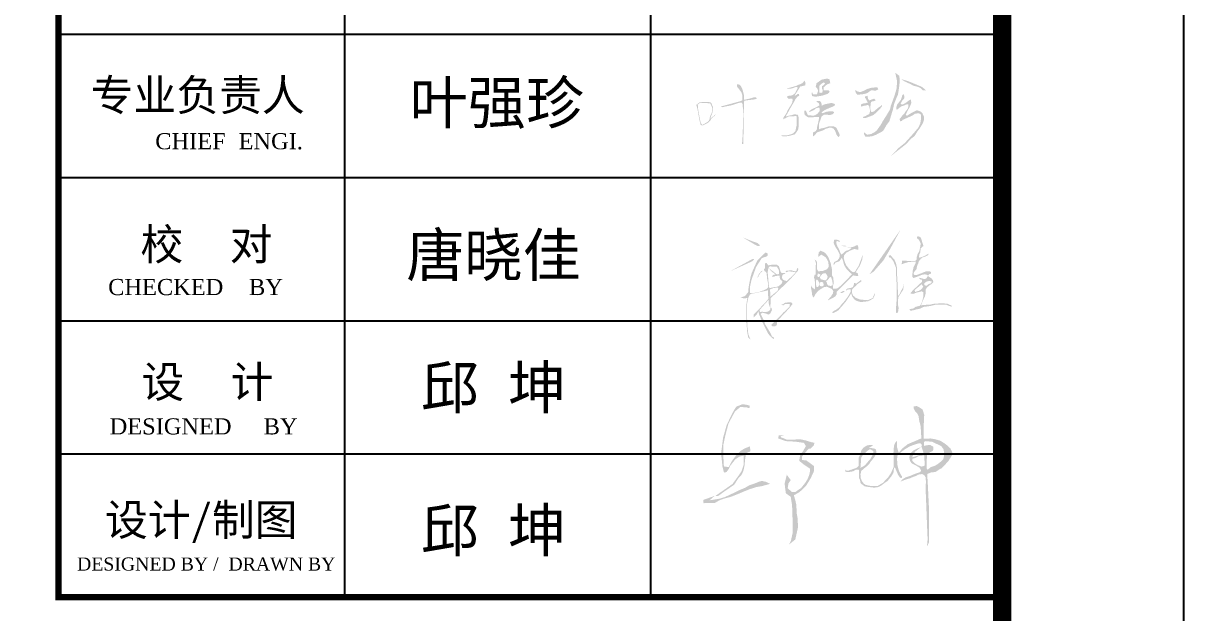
# Model space of a CAD drawing. Extents: x 962303 to 1579583, y -174742 to 224716.
# Drawn here: x 1570000 to 1579583, y 87334 to 92207 of the extents above; entities that cross this region are included whole.
import ezdxf

# ---------------------------------------------------------------- set-up
doc = ezdxf.new("R2010")
doc.units = 0
doc.header["$LTSCALE"] = 1000
doc.header["$MEASUREMENT"] = 0
for name, color, linetype in [('HATCH', 254, 'Continuous'), ('PUB_TEXT', 7, 'Continuous'), ('PUB_TITLE', 4, 'Continuous'), ('外框线', 255, 'Continuous')]:
    doc.layers.add(name, color=color, linetype=linetype)
doc.styles.add('GHF', font='times.ttf')
doc.styles.add('STYLE1', font='simhei.ttf', dxfattribs={"width": 0.8})

# ---------------------------------------------------------------- blocks, each defined once
blk = doc.blocks.new('A$C5F901649')
at = {"layer": 'HATCH'}
h = blk.add_hatch(color=256, dxfattribs=at)
h.paths.add_polyline_path([(421.5, 599.3), (438.2, 603.2), (409.1, 603.3), (407.1, 586.9), (441.2, 574.4), (451.3, 572.1), (501.2, 569.3), (546.7, 562.7), (556.9, 545.1), (541.5, 518), (526.2, 496.8), (520.4, 465.2), (547.4, 443.9), (579.1, 422.8), (579.3, 407.5), (575.3, 389.5), (566.7, 366.8), (553.9, 346.1), (531, 317.2), (508.8, 302.1), (499.5, 295.7), (480.3, 295.5), (458.1, 316.9), (462.4, 341.8), (474.7, 360.2), (453.1, 389.7), (450.3, 377.4), (441.5, 342.9), (444.1, 317.7), (448.2, 288.6), (474.6, 269.8), (482, 223.5), (484.5, 150.1), (485.1, 73.6), (475.4, 30), (466.5, 10.8), (499.5, 37.5), (506.7, 70), (514.4, 104.7), (512, 152.2), (507.4, 179.1), (505, 226.6), (499, 252.6), (491.7, 277.7), (522.7, 295.5), (556.9, 327.9), (582.5, 369.1), (600.7, 408.6), (601, 436.7), (582.9, 450.1), (572.1, 458.1), (558, 468.5), (535.3, 468.9), (535.7, 488.7), (547.5, 502.6), (561.8, 519.4), (571.5, 530.7), (583.5, 532.2), (600, 548.5), (603.2, 563.1), (583.1, 567.5), (561.2, 574.7), (532, 581.2), (495.6, 581.1), (455.2, 579.5), (431.6, 589.4), (422.3, 592.4), (418.9, 596.9)])
h.paths.add_polyline_path([(33.5, 250.4), (61.2, 274.6), (0, 252.7), (0.9, 234.7), (22, 235.8), (62.4, 235.9), (85.2, 249.6), (110, 258.9), (149.9, 269.7), (188.8, 284.8), (224.9, 300.4), (254, 311.7), (289, 322.7), (314.7, 326.9), (352.5, 337.2), (362.9, 340.1), (339.7, 350.9), (318.1, 355.7), (303.5, 352), (281.7, 343.1), (248.6, 331.7), (226.9, 318.7), (189.9, 303.3), (159.9, 288.2), (135.7, 276.8), (117, 268.2), (89.4, 259.5)])
h.paths.add_polyline_path([(245.9, 751.5), (235.5, 756), (200.5, 757.7), (171.9, 733.6), (157.6, 707.4), (136.6, 668.2), (121.6, 611.7), (107.7, 548.9), (108.9, 504.7), (109.9, 443.4), (113.9, 434), (137.7, 431.1), (152.8, 460.7), (180.8, 498.5), (202.5, 519.3), (227.8, 534.4), (253.1, 543.4), (255.8, 517.2), (232.6, 506.5), (227.3, 477.1), (223.2, 436.5), (217.3, 409.8), (208, 389.9), (190.2, 370.6), (167.8, 335.4), (108.7, 294.8), (82.3, 275), (65, 274), (107, 303.4), (158.1, 339.1), (190.5, 383.7), (208.1, 410.1), (219.7, 444.7), (218.8, 493.8), (194.9, 487.4), (173, 472.7), (159.4, 455.2), (146.5, 438.7), (138, 420.8), (125.5, 404), (112.1, 401.1), (103.8, 434.2), (96.3, 506.3), (107.3, 591), (126.3, 659.1), (156.9, 722.9), (172.5, 750.1), (180.3, 760.5), (201.9, 768.8), (213.3, 773.2), (231.4, 770.3), (250.2, 766.1), (253, 756.4)])
h = blk.add_hatch(color=256, dxfattribs=at)
h.paths.add_polyline_path([(1186.4, 493.5), (1199.1, 496), (1200.6, 488.6), (1201.2, 471.4), (1202.4, 439.2), (1194.9, 436.3), (1185.8, 433.9), (1165, 441.4), (1148.2, 451.8), (1136, 464.5), (1136, 476.7), (1152, 480.9), (1161.7, 486.3), (1172.1, 492)], flags=16)
h.paths.add_polyline_path([(1043.9, 566.7), (1051.7, 573.4), (1052.1, 557.1), (1052.1, 539.2), (1058.7, 517.7), (1061.5, 509), (1081.8, 533.3), (1111.5, 556.3), (1157.6, 575.7), (1175.5, 583.8), (1184.4, 586.1), (1180.5, 653.5), (1173.1, 680.9), (1169.1, 707.6), (1161.7, 723), (1151, 733.7), (1143, 749.1), (1141.7, 761.1), (1159.1, 763), (1173.8, 755.7), (1190.5, 744.4), (1194.5, 733.7), (1199.8, 715), (1199.2, 701), (1198.5, 680.3), (1196.5, 653.5), (1196.5, 626.8), (1196.5, 611.5), (1196.5, 592.7), (1196.5, 586.1), (1213.2, 586.1), (1234.6, 586.7), (1258, 582.7), (1286.7, 574.7), (1308.1, 561.4), (1326.2, 548), (1340.9, 534), (1350.3, 516.6), (1354.3, 502.6), (1344.2, 484.5), (1331.5, 464.5), (1311.5, 442.4), (1292.8, 423.7), (1287.4, 421.7), (1262, 405), (1236.6, 401.7), (1215.9, 393.7), (1219.1, 344.3), (1225.7, 206.6), (1226.6, 23.8), (1214.6, 0), (1218.4, 37.3), (1216.1, 89.9), (1213.1, 169.2), (1208.5, 286.5), (1207.7, 320.9), (1209.2, 353.7), (1207, 376.5), (1200.9, 386.4), (1187.9, 393.3), (1173.4, 391), (1165.6, 389.8), (1156.6, 383.4), (1138.3, 377.3), (1126.9, 371.9), (1089.5, 359.8), (1071.9, 352.1), (1080.3, 363.6), (1098.6, 375), (1127.6, 384.9), (1150.5, 394.8), (1178, 404), (1183.3, 412.3), (1174.2, 428.4), (1158.9, 437.5), (1149.4, 443), (1132, 450.9), (1122.9, 464.4), (1118.9, 483.8), (1122.5, 498.8), (1129.2, 509.9), (1139.9, 521), (1151, 526.2), (1162.9, 532.1), (1172.8, 536.1), (1182.7, 540), (1187.1, 546.7), (1185.1, 554.7), (1179.2, 559.8), (1168.9, 559.8), (1150.6, 554.3), (1136.8, 549.5), (1118.9, 542.4), (1098.3, 530.1), (1084.5, 520.6), (1075, 513.1), (1067.8, 507.2), (1062.4, 502.6), (1058.9, 499.7), (1054.8, 494.5), (1052.8, 480.2), (1052.8, 468.4), (1053.2, 448.2), (1055.2, 438.3), (1059.9, 419.3), (1065.1, 405), (1071.8, 392), (1075.4, 385.6), (1078.5, 382.9), (1080.1, 375.3), (1077.7, 372.6), (1073.8, 372.6), (1068.6, 373), (1064.3, 379.3), (1056.8, 390.8), (1052.4, 402.3), (1045.3, 417.7), (1043.3, 425.2), (1039.3, 427.6), (1035.9, 429.6), (1033.4, 406.2), (1032.8, 400.6), (1026.7, 390.4), (1024.3, 386.4), (1020.4, 380), (1009.2, 366.6), (1000.9, 355.5), (985.9, 345.7), (964.1, 329.4), (953.8, 324.3), (943.1, 320.3), (922.9, 319.9), (908.2, 321.9), (891.6, 323.9), (875.7, 326.7), (866.6, 333.8), (854.5, 343.3), (850.8, 360.7), (844.8, 373.8), (845.6, 389.2), (845.6, 400.3), (845.6, 408.2), (844.4, 416.5), (830.6, 418.1), (820.7, 412.5), (813.1, 408.2), (801.9, 405.8), (796.7, 405.3), (781.1, 405), (776.8, 405), (772.2, 407), (771.6, 414.8), (773.4, 418.5), (774.8, 413.9), (777.7, 412.2), (782.9, 411.9), (790.6, 412.5), (799, 415.9), (805.9, 417.6), (816.3, 421.7), (826.3, 425.1), (833.8, 428), (843.9, 438.1), (843.9, 460.5), (843.9, 483.5), (853.5, 500.6), (857.3, 520.7), (869.9, 537), (889.2, 548.9), (902.6, 551.1), (921.2, 550.4), (912.3, 543), (897.4, 534), (916, 534), (936.1, 529.6), (940.5, 514), (940.5, 508.8), (932.3, 491.7), (929.4, 486.5), (920.5, 474.6), (909.3, 461.2), (901.9, 449.3), (888.5, 436), (869.9, 421.1), (858, 410), (853.5, 391.4), (854.3, 374.3), (861, 355), (872.1, 340.9), (881.8, 334.2), (910, 328.2), (948, 329), (976.2, 346.1), (1003.7, 375.8), (1018.6, 397.3), (1034.2, 432.3), (1034.2, 459), (1034.2, 477.6), (1032.7, 504.3), (1033.5, 526.6), (1036.4, 549.6)])
h.paths.add_polyline_path([(1215.3, 498.9), (1222.9, 504.7), (1230, 511.4), (1245.6, 518.1), (1248.5, 524.9), (1249.8, 532), (1249.8, 542.1), (1232.9, 550.9), (1223.7, 551.3), (1209.4, 548.8), (1199, 546.3), (1198.5, 568), (1208.3, 572.1), (1242.5, 568.8), (1272.5, 554.7), (1292.2, 545.5), (1304.9, 527.5), (1309, 501), (1303.8, 474.9), (1288.7, 459.9), (1274.9, 448.9), (1259.2, 438.5), (1234.4, 430.4), (1218.6, 416.2), (1212.7, 424.7), (1212.9, 456.9)], flags=16)
h.paths.add_polyline_path([(853.3, 427), (854.6, 441.7), (857.6, 483.1), (868.4, 499.2), (882.5, 511), (890.7, 519.2), (902.9, 527.1), (906.2, 528.4), (922.9, 518.6), (922.9, 508.4), (917, 492), (909.5, 477.9), (898.6, 465.4), (879.2, 442.4), (868.1, 434.5)], flags=16)
edge = h.paths.add_edge_path(flags=16)
edge.add_line((1136, 484.8), (1197.7, 503))
edge.add_line((1197.7, 503), (1184.9, 543.4))
edge.add_line((1136, 488.8), (1136, 484.8))
edge.add_line((1145.3, 507.3), (1136, 488.8))
edge.add_line((1152.8, 517.1), (1145.3, 507.3))
edge.add_line((1166.1, 526.4), (1152.8, 517.1))
edge.add_line((1182, 539.7), (1166.1, 526.4))

msp = doc.modelspace()

# ---------------------------------------------------------------- hatches: boundary and pattern name
at = {"layer": 'HATCH'}
h = msp.add_hatch(color=256, dxfattribs=at)
h.paths.add_polyline_path([(1576315.2, 91665.6), (1576319, 91664.8), (1576336.4, 91665.4), (1576352.8, 91669.6), (1576374.1, 91677.9), (1576383.2, 91680.6), (1576390.7, 91680.5), (1576394.5, 91671.2), (1576387.7, 91657.4), (1576382.4, 91647.4), (1576373.9, 91630), (1576366, 91622.1), (1576356.5, 91614.7), (1576343.8, 91609.4), (1576331.6, 91607.8), (1576311, 91605.7), (1576307.3, 91594.6), (1576320.5, 91581.4), (1576351.7, 91583.5), (1576352.6, 91570.2), (1576351.2, 91553.4), (1576341.1, 91532.8), (1576328.5, 91513.8), (1576314.2, 91491.1), (1576304.2, 91468.4), (1576291.5, 91447.3), (1576278.3, 91429.3), (1576274.6, 91413.5), (1576294.6, 91421.9), (1576314.7, 91434.1), (1576329.5, 91438.3), (1576362.3, 91438.3), (1576369.2, 91438.8), (1576383.4, 91438.8), (1576388, 91431.9), (1576386, 91414), (1576386, 91378.8), (1576386, 91361.5), (1576381.3, 91342.2), (1576376.7, 91316.3), (1576356.7, 91295.7), (1576336.8, 91287.7), (1576306.2, 91280.4), (1576284.9, 91280.4), (1576256.3, 91280.4), (1576268.3, 91272.4), (1576293.5, 91272.4), (1576320.1, 91274.4), (1576371.3, 91288.4), (1576382.6, 91303), (1576390.6, 91315.6), (1576399.9, 91330.3), (1576403.9, 91364.1), (1576403.9, 91414), (1576402.6, 91427.3), (1576399.9, 91441.2), (1576395.3, 91450.5), (1576373.3, 91453.2), (1576363.4, 91452.5), (1576340.8, 91445.9), (1576322.8, 91443.2), (1576310.8, 91439.2), (1576296.2, 91436.6), (1576302.9, 91449.2), (1576313.5, 91466.5), (1576330.1, 91497.7), (1576358.7, 91546.2), (1576368, 91562.8), (1576376, 91580.1), (1576382, 91586.7), (1576395.9, 91601.3), (1576404.6, 91606), (1576407.9, 91612), (1576404.6, 91621.3), (1576392.6, 91621.3), (1576386, 91614.6), (1576373.3, 91607.3), (1576370.6, 91612), (1576388.1, 91638.3), (1576409.2, 91671.4), (1576416.2, 91683.8), (1576437.7, 91688.1), (1576453.3, 91691.8), (1576457.6, 91695), (1576459.8, 91710.6), (1576456.5, 91722.4), (1576449, 91731.6), (1576443.6, 91720.8), (1576430.2, 91709), (1576420.5, 91704.7), (1576402.8, 91698.3), (1576384, 91689.1), (1576359.8, 91682.2), (1576336.9, 91675.5), (1576304.1, 91667.8), (1576305.2, 91667.3), (1576306.6, 91667), (1576307.9, 91666.6), (1576311, 91666), (1576312, 91666)])
h.paths.add_polyline_path([(1575761.5, 91518.1), (1575765.5, 91519.7), (1575856.9, 91544.8), (1575915.8, 91560.9), (1575937.5, 91568.9), (1575937.5, 91586.8), (1575938.4, 91611.9), (1575931.3, 91631.6), (1575925, 91643.2), (1575913.3, 91658.4), (1575904.2, 91670.4), (1575895.4, 91680.8), (1575892.7, 91695.1), (1575899, 91704.1), (1575917.8, 91696.9), (1575929.5, 91681.7), (1575941.1, 91654), (1575945.6, 91636.1), (1575951.7, 91611.6), (1575951.7, 91581.5), (1575951.9, 91573.4), (1575987.7, 91581.5), (1576008.6, 91586.2), (1576028.9, 91593.1), (1576050.4, 91593.1), (1576057.6, 91581.5), (1576031.6, 91576.1), (1575982.3, 91570.7), (1575953.7, 91566.2), (1575951, 91548.3), (1575946.5, 91208.2), (1575933.9, 91208.2), (1575937.5, 91229.7), (1575941.5, 91306.6), (1575943.3, 91383.1), (1575945.6, 91451), (1575942.7, 91498.1), (1575941.8, 91517.1), (1575939.7, 91539.7), (1575933.9, 91548.9), (1575921.6, 91550.4), (1575905.3, 91547.5), (1575890.5, 91542.4), (1575865.6, 91533.8), (1575836.2, 91525.2), (1575803.4, 91520), (1575774.2, 91512.5), (1575765.3, 91514.3), (1575762, 91516.9)])
h.paths.add_polyline_path([(1577253.3, 91592.2), (1577258.9, 91611.1), (1577268.4, 91621.4), (1577275.9, 91605.4), (1577275, 91585.7), (1577257.1, 91564.9), (1577243.9, 91539.5), (1577258, 91533.9), (1577282.5, 91545.2), (1577318.3, 91571.5), (1577329.6, 91576.2), (1577333.4, 91548.9), (1577326.8, 91530.1), (1577319.3, 91512.2), (1577304.2, 91486.8), (1577287.2, 91450), (1577296.6, 91441.6), (1577334.3, 91465.1), (1577378.6, 91487.7), (1577408.8, 91477.4), (1577424.8, 91463.2), (1577438, 91433.1), (1577438, 91407.7), (1577428.6, 91380.4), (1577404.1, 91339.9), (1577381.5, 91309.7), (1577361.7, 91275.8), (1577326.8, 91248.5), (1577292.9, 91209.9), (1577253.3, 91178.8), (1577222, 91154.3), (1577164.7, 91109.1), (1577228.8, 91176), (1577279.7, 91216.5), (1577326.8, 91269.2), (1577355.1, 91300.3), (1577393.7, 91347.4), (1577407.8, 91381.3), (1577413.5, 91416.1), (1577412.6, 91451), (1577397.5, 91462.3), (1577364.5, 91459.5), (1577340, 91442.5), (1577323, 91435), (1577280.6, 91416.1), (1577262.5, 91408.1), (1577256.1, 91400.1), (1577241, 91396.4), (1577237.8, 91409.4), (1577237.8, 91416.1), (1577250.5, 91432.1), (1577264.6, 91451), (1577276.8, 91462.3), (1577286.3, 91478.3), (1577302.3, 91498.1), (1577309.8, 91517.8), (1577309.8, 91537.6), (1577299.5, 91537.6), (1577287.2, 91533.9), (1577281.6, 91529.1), (1577248.6, 91518.8), (1577227.8, 91501.8), (1577217.3, 91493.2), (1577208, 91496.2), (1577210.9, 91516.9), (1577217.5, 91535.7), (1577234.4, 91557.4), (1577247.8, 91574.4)])
h.paths.add_polyline_path([(1577278.9, 91725.5), (1577250, 91745.1), (1577276.6, 91737), (1577309.4, 91727.1), (1577357.5, 91707), (1577420.5, 91680.7), (1577454.6, 91652.7), (1577428, 91652.7), (1577409.5, 91671.2), (1577388.7, 91680.4), (1577350.5, 91690.8), (1577321.6, 91705.9)])
h.paths.add_polyline_path([(1577234.9, 91771.7), (1577201.4, 91797.1), (1577214.1, 91734.7), (1577214.1, 91698.9), (1577210.7, 91662), (1577194.5, 91607.7), (1577180.6, 91569.5), (1577163.8, 91523.3), (1577157.5, 91494.5), (1577133.2, 91452.9), (1577100.8, 91402.1), (1577081.2, 91367.4), (1577047.7, 91320), (1577031.5, 91307.3), (1577002.6, 91291.2), (1576969.1, 91285.4), (1576943.6, 91303.9), (1576943.6, 91290), (1576952.9, 91269.2), (1576974.8, 91269.2), (1577006.1, 91271.5), (1577040.7, 91284.2), (1577092.8, 91312), (1577104.3, 91322.3), (1577128.6, 91365.1), (1577151.7, 91395.1), (1577181.8, 91494.5), (1577191, 91538.4), (1577208.3, 91583.4), (1577223.4, 91618.1), (1577230.3, 91663.1), (1577234.9, 91694.3), (1577237.2, 91731.3)])
h.paths.add_polyline_path([(1576978, 91548.8), (1576964.7, 91565.2), (1576961.6, 91577.4), (1576951.4, 91589.7), (1576951.4, 91600.9), (1576971.9, 91607), (1576975.9, 91581.5), (1576986.2, 91568.2), (1577006.6, 91576.4), (1577027, 91583.6), (1577039.3, 91569.3), (1577025, 91563.1), (1577009.7, 91560.1), (1577000.5, 91556), (1576996.4, 91530.5), (1576995.4, 91495.7), (1576999.4, 91479.4), (1577005.6, 91472.3), (1577009.7, 91472.3), (1577028.1, 91479.4), (1577051.6, 91501.9), (1577082.2, 91523.3), (1577090.4, 91530.5), (1577090.4, 91519.2), (1577079.1, 91504.9), (1577060.8, 91484.5), (1577034.2, 91460), (1577021.9, 91448.7), (1576999.4, 91439.6), (1576958.6, 91424.3), (1576949.4, 91424.3), (1576934.1, 91424.3), (1576937.1, 91433.5), (1576952.4, 91437.5), (1576966.7, 91446.7), (1576985.1, 91454.9), (1576990.3, 91468.2), (1576992.3, 91488.6), (1576986.2, 91518.2), (1576977, 91531.5), (1576963.7, 91528.4), (1576955.7, 91526.6), (1576937.1, 91523.3), (1576921.8, 91517.2), (1576917.3, 91528.5), (1576921.8, 91538.6), (1576937.1, 91543.7), (1576950.4, 91543.7), (1576963.7, 91548.8)])
h.paths.add_polyline_path([(1576981.1, 91637.7), (1576966.7, 91627.5), (1576935.1, 91620.3), (1576897.3, 91616.2), (1576887, 91616.2), (1576872.7, 91635.6), (1576871.7, 91654), (1576891.1, 91641.8), (1576913.6, 91637.7), (1576943.2, 91649.9), (1576968.8, 91663.2), (1577004.6, 91673.4), (1577051.6, 91677.5), (1577060.8, 91660.1), (1577042.6, 91650.5), (1577025, 91650.5), (1577002.5, 91653)])
h.paths.add_polyline_path([(1576489.4, 91478.9), (1576493.2, 91472.9), (1576527.5, 91488.7), (1576549.3, 91505.5), (1576571, 91509.6), (1576577.5, 91500.7), (1576577.5, 91482.2), (1576558.1, 91458.9), (1576539.6, 91446), (1576521.9, 91442.8), (1576479.2, 91446.8), (1576470.4, 91466.1), (1576463.1, 91483), (1576449.4, 91483), (1576449.4, 91467.7), (1576454.3, 91448.4), (1576469.6, 91436.4), (1576483.3, 91429.1), (1576519.5, 91429.1), (1576540.4, 91433.1), (1576570.2, 91430.7), (1576570.2, 91414.6), (1576568.6, 91405), (1576564.6, 91388.1), (1576554.9, 91347), (1576554.9, 91331), (1576542.8, 91314.1), (1576522.7, 91304.4), (1576522.7, 91286.7), (1576522.7, 91270.6), (1576538.8, 91285.9), (1576556.5, 91305.2), (1576584.7, 91314.1), (1576608.9, 91323.7), (1576629.8, 91335.8), (1576658, 91343), (1576674.1, 91343), (1576690.2, 91335.8), (1576704.7, 91316.5), (1576713.5, 91290.7), (1576720, 91278.7), (1576730.5, 91265.8), (1576741.5, 91274.7), (1576740.9, 91287.5), (1576733.7, 91305.2), (1576724, 91323.7), (1576716, 91339), (1576709.5, 91346.2), (1576691.8, 91355.1), (1576672.5, 91355.1), (1576652.3, 91355.1), (1576618.5, 91343), (1576587.1, 91336.6), (1576571, 91330.1), (1576571, 91354.3), (1576571, 91376), (1576585.5, 91415.4), (1576591.2, 91433.1), (1576608.9, 91450), (1576622.6, 91450.8), (1576654, 91449.2), (1576666.8, 91449.2), (1576682.1, 91454.1), (1576695, 91466.1), (1576695, 91473.4), (1576684.6, 91478.2), (1576671.7, 91478.2), (1576654, 91478.2), (1576633, 91475), (1576614.5, 91467.7), (1576595.2, 91462.9), (1576591.2, 91466.9), (1576606.5, 91481.4), (1576632.2, 91495.9), (1576677.3, 91514.4), (1576698.2, 91524.1), (1576703.1, 91534.5), (1576696.6, 91541), (1576675.7, 91547.4), (1576672.5, 91547.4), (1576626.6, 91538.5), (1576605.6, 91532.1), (1576593.6, 91524.1), (1576593.6, 91537.7), (1576587.9, 91553.8), (1576578.3, 91562.7), (1576563.8, 91563.5), (1576547.7, 91563.5), (1576562.2, 91550.6), (1576571.5, 91542.3), (1576573.4, 91527.3), (1576562.2, 91520), (1576538, 91508), (1576511.4, 91495.9), (1576493.7, 91482.2)])
h.paths.add_polyline_path([(1576621.8, 91712.2), (1576607.7, 91717.1), (1576584.4, 91700.9), (1576573.1, 91688.9), (1576573.1, 91674.8), (1576573.1, 91653.6), (1576573.1, 91634.6), (1576585.8, 91631.1), (1576597.8, 91631.8), (1576602.1, 91652.9), (1576595.7, 91667), (1576595.7, 91686.1), (1576611.9, 91696.7)], flags=16)
h.paths.add_polyline_path([(1576544.2, 91617.7), (1576554.2, 91618.9), (1576563, 91645.3), (1576559.7, 91662.8), (1576544.3, 91681.5), (1576550.9, 91711.1), (1576593.8, 91740.8), (1576639.9, 91749.5), (1576657.5, 91742.9), (1576664.1, 91711.1), (1576637.7, 91701.2), (1576609.1, 91677.1), (1576609.1, 91651.8), (1576650.9, 91651.8), (1576658.6, 91643.1), (1576653.1, 91632.1), (1576642.1, 91623.3), (1576599.3, 91609), (1576564.1, 91602.5), (1576542.1, 91599.2), (1576514.7, 91604.6), (1576509.2, 91624.4), (1576509.2, 91633.2), (1576517.4, 91632.5), (1576517.4, 91624), (1576525.1, 91617.7)])
h.paths.add_polyline_path([(1575555.5, 91537.4), (1575559.2, 91527.6), (1575567.2, 91496.4), (1575571.8, 91473.7), (1575576.3, 91447), (1575582.9, 91410.2), (1575593.5, 91367.8), (1575600, 91364.3), (1575611.1, 91361.3), (1575653.5, 91383.5), (1575676.2, 91406.1), (1575685.3, 91422.3), (1575710, 91441.9), (1575718, 91454.5), (1575707.7, 91447.2), (1575703.1, 91440.1), (1575687.6, 91430.7), (1575682.4, 91423.9), (1575674, 91417.7), (1575679.2, 91437.2), (1575688.2, 91460.1), (1575694.1, 91477.6), (1575695.7, 91494.1), (1575694.4, 91516.5), (1575686, 91535.9), (1575683, 91545.9), (1575673, 91553.4), (1575656.5, 91555.7), (1575631.5, 91555.7), (1575612.4, 91556), (1575583.2, 91551.5), (1575568.3, 91541.1), (1575566.3, 91534.1), (1575564.6, 91532.4), (1575559.6, 91534.1)])
h.paths.add_polyline_path([(1575581.9, 91545.7), (1575570.1, 91532), (1575574.1, 91484.1), (1575580.9, 91450.8), (1575586.8, 91417.5), (1575594.6, 91383.3), (1575607.4, 91365.6), (1575654.4, 91393), (1575666.1, 91408.7), (1575670.1, 91433.2), (1575689.6, 91477.2), (1575690.6, 91505.6), (1575673, 91544.8), (1575609.3, 91548.7)], flags=16)
h = msp.add_hatch(color=256, dxfattribs=at)
h.paths.add_polyline_path([(1577502.4, 90072.5), (1577481.3, 90077.2), (1577455.4, 90070.1), (1577442.1, 90058.4), (1577442.1, 90042.7), (1577457.7, 90035.6), (1577477.3, 90051.3), (1577496.9, 90057.6)], flags=16)
h.paths.add_polyline_path([(1577431.9, 90028.6), (1577419.3, 90049.7), (1577373.1, 90012.2), (1577360.6, 89998.8), (1577364.5, 89985.5), (1577395.8, 89994.9), (1577415.4, 90006.7)], flags=16)
h.paths.add_polyline_path([(1577365.3, 90241.9), (1577316.3, 90242.7), (1577257.5, 90243.5), (1577253.3, 90214.5), (1577281.5, 90224.5), (1577305.5, 90231.9), (1577341.1, 90236.1), (1577369.3, 90237.7), (1577370, 90226.1), (1577351.9, 90190.5), (1577345.3, 90160.7), (1577340.3, 90111.9), (1577351.1, 90101.1), (1577385, 90112.7), (1577421.5, 90127.6), (1577446.3, 90131.8), (1577470.4, 90125.1), (1577467.2, 90113.7), (1577455.4, 90095.3), (1577438.9, 90092), (1577419, 90098.6), (1577396.6, 90102.8), (1577405.7, 90089.5), (1577422.3, 90086.2), (1577422.3, 90068.8), (1577398.3, 90049.8), (1577372.6, 90024.2), (1577345.3, 89999.3), (1577325.4, 89973.7), (1577347.8, 89969.5), (1577380.1, 89981.9), (1577398.3, 89985.2), (1577417.3, 89991), (1577431.4, 89984.4), (1577432.9, 89950.1), (1577426.2, 89920), (1577418.7, 89895.8), (1577410.3, 89879.1), (1577401.9, 89870.8), (1577366.9, 89862.4), (1577350.2, 89849), (1577316.7, 89843.2), (1577325.1, 89831.5), (1577347.6, 89833.2), (1577368.5, 89839.9), (1577403.6, 89847.4), (1577436.2, 89862.4), (1577492.2, 89869.9), (1577533.1, 89880.8), (1577564, 89881.6), (1577620.8, 89881.6), (1577630, 89876.6), (1577666.8, 89863.2), (1577666.8, 89871.8), (1577647.1, 89881.4), (1577629.4, 89889.5), (1577582.7, 89891.6), (1577549.9, 89890), (1577512.3, 89887.3), (1577487.1, 89880.3), (1577452.8, 89879.3), (1577435, 89878.7), (1577412.5, 89873.9), (1577420, 89892.1), (1577435.5, 89929.6), (1577445.3, 89948.5), (1577450.1, 89964.5), (1577452.2, 89988.7), (1577452.8, 90005.8), (1577460.8, 90020.9), (1577483.4, 90040.7), (1577502.2, 90052.5), (1577515.6, 90066.4), (1577510.7, 90085.2), (1577501.6, 90095.9), (1577488.7, 90105.1), (1577475.3, 90113.6), (1577472.1, 90119.5), (1577476.2, 90127.6), (1577482, 90133.4), (1577494.5, 90136.7), (1577497, 90140.1), (1577495.6, 90150.3), (1577485.6, 90155.2), (1577454.1, 90155.5), (1577432, 90147), (1577415.2, 90140.1), (1577402.2, 90135.4), (1577384.5, 90128.5), (1577371.5, 90125.1), (1577361.8, 90124.6), (1577353.2, 90133.4), (1577353.2, 90143.4), (1577360.2, 90155), (1577375.5, 90173.6), (1577383.1, 90208), (1577389.7, 90219.5), (1577395.3, 90239), (1577410.9, 90258.7), (1577425.1, 90270.7), (1577448.5, 90278.3), (1577464.9, 90287.1), (1577473.3, 90291.6), (1577473.3, 90301.3), (1577461.1, 90294.7), (1577449.1, 90286.5), (1577431.6, 90279.4), (1577419.6, 90274.5), (1577399.4, 90267.4), (1577396.7, 90280), (1577401.1, 90299.6), (1577407.1, 90311.1), (1577411.3, 90347.6), (1577427.8, 90361.3), (1577433.8, 90366.3), (1577429.2, 90380.6), (1577422.3, 90401.1), (1577416.2, 90423.1), (1577408.6, 90438.2), (1577393.5, 90444.4), (1577383.9, 90444.4), (1577378.4, 90430.7), (1577396.2, 90416.9), (1577403.8, 90401.8), (1577410.7, 90386), (1577409.3, 90373.7), (1577405.2, 90351.7), (1577400.4, 90327), (1577394.2, 90313.3), (1577385.9, 90300.2), (1577378.4, 90276.9), (1577378.4, 90259.1), (1577376.3, 90252.9)])
h.paths.add_polyline_path([(1577145.5, 90284.2), (1577159.2, 90290.9), (1577179.7, 90268.5), (1577194.2, 90252.3), (1577206.2, 90224.2), (1577215.6, 90184.1), (1577215.6, 90128.6), (1577219, 90075.8), (1577220.7, 90022), (1577223.2, 89989.6), (1577225, 89953), (1577236.1, 89965.8), (1577247.1, 89992.2), (1577264.2, 90022), (1577273.6, 90060.4), (1577265.9, 90003.7), (1577247.1, 89975), (1577240.2, 89964.4), (1577233.2, 89953.9), (1577225.2, 89938.8), (1577223.6, 89901.3), (1577223.6, 89877.1), (1577228.3, 89856), (1577226.7, 89832.6), (1577220.5, 89813.9), (1577209.5, 89811.6), (1577206.4, 89820.1), (1577208, 89845.9), (1577208, 89865.4), (1577213.4, 89937.9), (1577211.9, 90051), (1577206.4, 90146.9), (1577206.4, 90186.7), (1577195.5, 90214), (1577183.8, 90241.3), (1577172.9, 90256.1), (1577164.3, 90267.8), (1577151, 90271.7)])
h.paths.add_polyline_path([(1577155.3, 90334.8), (1577244.3, 90500.7), (1576987.9, 90131.6), (1577022.4, 90154.2), (1577103.5, 90247.1)])
h.paths.add_polyline_path([(1576803, 90003.1), (1576796.8, 89997.7), (1576792.7, 89993.4), (1576793.7, 90001.8), (1576801.1, 90011.7), (1576809.6, 90015.6), (1576829.9, 90018.1), (1576847.7, 90023.5), (1576856.6, 90037.9), (1576859.1, 90047.3), (1576861.1, 90060.6), (1576879.4, 90054.7), (1576918.5, 90085.9), (1576920.5, 90073), (1576898.7, 90058.2), (1576883.3, 90045.8), (1576877.9, 90037.9), (1576854.1, 90018.1), (1576844.2, 90004.2), (1576844.2, 89977.5), (1576852.1, 89956.7), (1576874.4, 89937.4), (1576905.6, 89924.6), (1576923.9, 89921.6), (1576975.4, 89917.7), (1576999.2, 89929), (1577013.6, 89935.5), (1577026.9, 89964.2), (1577033.4, 89977.5), (1577034.3, 89984.4), (1577034.3, 89971.6), (1577030.4, 89958.7), (1577020.8, 89938.1), (1577018.2, 89931.1), (1577006.5, 89925.4), (1576995, 89917.2), (1576982.9, 89912.7), (1576974.3, 89907.9), (1576951.7, 89906.4), (1576932.7, 89903.8), (1576917.7, 89903.8), (1576905.3, 89904.4), (1576889.4, 89909.8), (1576884.8, 89911.4), (1576872.2, 89917.5), (1576864.3, 89922.9), (1576857.9, 89930.5), (1576850.3, 89941.3), (1576844.2, 89950.5), (1576836.6, 89974.7), (1576820.7, 89947.7), (1576794.3, 89908.6), (1576777, 89887.9), (1576762, 89870), (1576747.3, 89853.7), (1576733.3, 89835.3), (1576692.4, 89812.3), (1576677.8, 89816.2), (1576690.7, 89826.9), (1576717, 89842), (1576737.8, 89857.7), (1576753.4, 89878.4), (1576780.3, 89908.6), (1576810.6, 89948.9), (1576825.7, 89975.2), (1576833, 89989.2), (1576833, 90001), (1576829.1, 90009.4), (1576805.9, 90004.8)])
h.paths.add_polyline_path([(1576783.6, 89994.5), (1576762.4, 89991.1), (1576747.1, 89978.4), (1576762.4, 89978.4), (1576774.3, 89982.6)], flags=17)
h.paths.add_polyline_path([(1576772, 90368.7), (1576758.4, 90370.3), (1576769.6, 90364.5), (1576785.5, 90361.4), (1576796.3, 90364.1), (1576783.9, 90369.9)], flags=17)
h.paths.add_polyline_path([(1576643.2, 90084), (1576627.2, 90076), (1576633.6, 90068), (1576639.5, 90048.9), (1576649, 90039.3), (1576656, 90036.6), (1576670.3, 90036.1), (1576682.6, 90040.9), (1576682.6, 90063.2), (1576681.5, 90077), (1576677.3, 90090.3), (1576672.5, 90103.6), (1576668.7, 90110.6), (1576657.8, 90104.7)], flags=16)
h.paths.add_polyline_path([(1576610.4, 90040.3), (1576605.6, 90062.3), (1576595.9, 90068.4), (1576584.1, 90068.4), (1576577.8, 90056), (1576577.2, 90045.7), (1576577.2, 90038.1), (1576579.9, 90034.5), (1576596.2, 90030.9)], flags=16)
h.paths.add_polyline_path([(1576574.3, 90060.9), (1576560.2, 90085), (1576550.8, 90089.7), (1576546.7, 90077.9), (1576546.7, 90060.9), (1576546.7, 90043.3), (1576551.4, 90026.9), (1576561.4, 90026.9), (1576571.9, 90039.2)], flags=16)
h.paths.add_polyline_path([(1576579.5, 90102.9), (1576579.8, 90109.8), (1576584.3, 90115.2), (1576586.9, 90119.7), (1576590.8, 90124.8), (1576596.5, 90132.5), (1576606.7, 90138.2), (1576615.4, 90140), (1576626.8, 90140), (1576634, 90128.9), (1576642.4, 90112.8), (1576640, 90100.2), (1576633.7, 90088.5), (1576623.2, 90081), (1576586.9, 90090)], flags=16)
h.paths.add_polyline_path([(1576580.4, 90116.7), (1576581.6, 90129.8), (1576569, 90137.3), (1576560.9, 90136.7), (1576558.5, 90126.3), (1576557.6, 90118.2), (1576560.3, 90111.9), (1576567.8, 90109.5)], flags=16)
h.paths.add_polyline_path([(1576550, 90243.2), (1576535.9, 90251.8), (1576546.8, 90223.7), (1576543.7, 90199.6), (1576543.7, 90174.6), (1576543.7, 90146.5), (1576544.5, 90127.8), (1576535.1, 90130.1), (1576529.7, 90105.9), (1576533.6, 90093.5), (1576536.7, 90071.6), (1576536.7, 90042.7), (1576536.7, 90017), (1576536.7, 90008.4), (1576515.6, 90020.9), (1576506.2, 90038.8), (1576506.2, 90014.7), (1576511.7, 89982.7), (1576514, 89962.4), (1576523.4, 89939.8), (1576532, 89946.8), (1576540.6, 89966.3), (1576561.7, 89992), (1576580.4, 90006.1), (1576614, 90027.1), (1576636.6, 90028.7), (1576677.2, 90010.8), (1576688.9, 89993.6), (1576686.6, 89974.9), (1576668.6, 89946), (1576654.6, 89931.2), (1576644.4, 89917.9), (1576649.1, 89917.9), (1576684.2, 89935.9), (1576706.9, 89949.9), (1576717, 89967.1), (1576717, 89986.6), (1576852.9, 90122.3), (1576877.8, 90118.4), (1576895, 90118.4), (1576891.9, 90138.7), (1576874.7, 90148.8), (1576891.6, 90177.4), (1576906.7, 90198.8), (1576916.1, 90222.2), (1576927.8, 90253.4), (1576930.9, 90276.8), (1576927.8, 90290.8), (1576923.9, 90272.1), (1576920, 90257.3), (1576911.4, 90236.2), (1576903.6, 90215.9), (1576895.8, 90197.2), (1576881, 90176.1), (1576872.4, 90158.2), (1576859.9, 90148.8), (1576847.4, 90152), (1576829.4, 90164.4), (1576812.3, 90184.7), (1576795.1, 90207.4), (1576782.6, 90237), (1576775.6, 90266.6), (1576777.1, 90285.4), (1576785.7, 90297.8), (1576796.7, 90311.1), (1576812.3, 90318.9), (1576833.3, 90329.8), (1576864.6, 90341.5), (1576884.1, 90336.1), (1576895.8, 90336.1), (1576895, 90356.4), (1576891.9, 90371.2), (1576881.7, 90371.2), (1576866.9, 90365.7), (1576859.1, 90358.7), (1576851.3, 90358.7), (1576826.3, 90357.1), (1576812.3, 90357.1), (1576796.7, 90358.7), (1576816.2, 90353.2), (1576839.6, 90354), (1576835.7, 90345.4), (1576815.4, 90331.4), (1576794.3, 90325.9), (1576784.2, 90318.9), (1576766.2, 90301.8), (1576755.3, 90294.7), (1576745.9, 90313.5), (1576740.4, 90329.8), (1576734.2, 90343.9), (1576722.5, 90362.6), (1576716.2, 90381.3), (1576713.9, 90396.1), (1576717.8, 90407.8), (1576728.3, 90404.3), (1576735.8, 90400), (1576744.3, 90403.2), (1576742.6, 90408.1), (1576735, 90412.5), (1576716.2, 90418.8), (1576696.7, 90418.8), (1576691.3, 90391.5), (1576701.4, 90368.1), (1576708.4, 90354.8), (1576724.8, 90329.8), (1576732.6, 90315), (1576742, 90295.5), (1576742, 90289.3), (1576739.7, 90269), (1576725.6, 90249.5), (1576722.5, 90245.2), (1576697.5, 90233.9), (1576692.8, 90223), (1576692.8, 90207.4), (1576702.2, 90220.6), (1576708.4, 90229.2), (1576739.7, 90240.1), (1576760, 90268.2), (1576770.9, 90238.6), (1576778.7, 90207.4), (1576797.4, 90176.9), (1576819.3, 90152.7), (1576834.1, 90140.3), (1576843.6, 90132.3), (1576790.4, 90077.1), (1576754.5, 90039.6), (1576739.7, 90028.7), (1576726.4, 90017.8), (1576713.9, 90013.1), (1576700.6, 90012.3), (1576687.4, 90012.3), (1576687.4, 90023.2), (1576686.6, 90036.5), (1576691.3, 90052.9), (1576691.3, 90076.3), (1576688.9, 90105.9), (1576679.5, 90120), (1576678.8, 90146.5), (1576678.8, 90171.5), (1576672.5, 90198.8), (1576668.6, 90219.8), (1576660.8, 90240.9), (1576649.1, 90271.3), (1576639, 90286.9), (1576622.6, 90308), (1576609.3, 90315.8), (1576582.7, 90327.5), (1576569.5, 90311.9), (1576564.8, 90287.7), (1576564.8, 90274.4), (1576582, 90288.5), (1576589.8, 90294.9), (1576620.2, 90276), (1576625.7, 90272.9), (1576643.6, 90244), (1576646.8, 90234.7), (1576649.9, 90214.4), (1576649.9, 90193.3), (1576640.5, 90176.9), (1576633.5, 90172.2), (1576606.9, 90160.5), (1576599.9, 90159.8), (1576571.8, 90156.6), (1576563.2, 90156.6), (1576553.1, 90178.5), (1576555.4, 90212.8), (1576555.4, 90226.9)])
h.paths.add_polyline_path([(1576276.1, 89884.3), (1576259.3, 89881.9), (1576276.4, 89874.4), (1576287.8, 89884.8), (1576320.1, 89885.7), (1576330.5, 89883.8), (1576329.5, 89864.9), (1576281.1, 89819.3), (1576175.7, 89713.1), (1576188.1, 89700.8), (1576201.4, 89700.8), (1576209.9, 89702.6), (1576222.3, 89711.2), (1576225.1, 89735.8), (1576236.5, 89756.7), (1576303.9, 89827.9), (1576333.3, 89861.1), (1576346.6, 89878.2), (1576352.7, 89885.9), (1576342.8, 89900), (1576324.8, 89900), (1576304.9, 89898.1), (1576284.9, 89895.2), (1576280.8, 89889)], flags=17)
h.paths.add_polyline_path([(1576155.6, 89921.7), (1576080.6, 89837.3), (1576083.6, 89820.2), (1576103.3, 89822.3), (1576119.1, 89819.3), (1576129.4, 89819.3), (1576150, 89823.6), (1576162, 89831.7), (1576168.8, 89842.4), (1576168.8, 89850.6), (1576168.8, 89856.1), (1576164.1, 89863.8), (1576161.6, 89872), (1576158.1, 89881.8), (1576157.3, 89887.8), (1576155.6, 89895.1), (1576155.6, 89905)], flags=16)
h.paths.add_polyline_path([(1576228.2, 89994.8), (1576170, 89947.6), (1576166.7, 90006.2), (1576189.4, 90016.6), (1576208.8, 90020.3), (1576224.8, 90023.2), (1576234.3, 90018.5), (1576233.4, 90005.7)], flags=16)
h.paths.add_polyline_path([(1576159.3, 90020.9), (1576156.7, 90039.9), (1576152.1, 90094.3), (1576147.5, 90144.8), (1576149.5, 90167), (1576157.4, 90191.9), (1576167.9, 90198.5), (1576179.7, 90195.2), (1576222.9, 90194.6), (1576230.1, 90182.8), (1576238.5, 90169.1), (1576241.3, 90154.6), (1576242, 90142.1), (1576240, 90134.9), (1576231.5, 90130.3), (1576222.9, 90131), (1576214.4, 90136.9), (1576198.7, 90150.7), (1576188.2, 90157.9), (1576177.7, 90165.1), (1576169.8, 90172.9), (1576162.6, 90183.4), (1576162.6, 90174.3), (1576172.4, 90163.8), (1576184.5, 90150.9), (1576200, 90140.8), (1576211.1, 90130.3), (1576200, 90128.4), (1576192.8, 90125.8), (1576184.9, 90119.2), (1576182.3, 90110.7), (1576198, 90111.3), (1576209.8, 90117.9), (1576235.4, 90119.9), (1576247.2, 90119.9), (1576247.2, 90110.7), (1576247.2, 90100.9), (1576251.1, 90090.4), (1576255.7, 90084.5), (1576264.3, 90078.6), (1576269.9, 90074.6), (1576264.3, 90058.3), (1576261, 90053.7), (1576247.9, 90041.9), (1576239.3, 90034.7), (1576225.6, 90028.8), (1576194.1, 90024.2), (1576180.3, 90020.9), (1576171.8, 90019)], flags=16)
h.paths.add_polyline_path([(1576103.3, 90161.7), (1576095.8, 90158.4), (1576083, 90142.6), (1576075.1, 90136), (1576071, 90123.2), (1576061.9, 90107.5), (1576065.2, 90104.6), (1576071.8, 90116.2), (1576077.2, 90126.5), (1576080.5, 90133.1), (1576094.2, 90149.3), (1576104.5, 90157.1)], flags=17)
h.paths.add_polyline_path([(1576132.3, 90312.3), (1576122.2, 90304.8), (1576096.8, 90281.9), (1576061.7, 90245.6), (1576032.7, 90181.5), (1576015.5, 90143.5), (1576004.9, 90105.3), (1575994, 90050.9), (1575987.9, 90009.8), (1575987.9, 89986.8), (1575973.4, 89968.7), (1575959.6, 89951.4), (1575922.6, 89939.6), (1575952.8, 89932.4), (1575979.4, 89936), (1575969.8, 89871.9), (1575971.1, 89747.6), (1575977.4, 89659.7), (1575986.3, 89609.8), (1576004.8, 89593.2), (1575998, 89610.8), (1575988.2, 89634.2), (1575979.4, 89700.7), (1575977.4, 89773.1), (1575975.5, 89879.6), (1575987.2, 89939.2), (1576000.9, 89964.6), (1576014.6, 89972.5), (1576027.3, 89972.5), (1576050.8, 89978.3), (1576075.3, 89983.2), (1576113.4, 89991), (1576148.6, 89999.8), (1576152.5, 89928.5), (1576124.2, 89894.3), (1576031.3, 89799.4), (1576032.2, 89775), (1576054.7, 89796.5), (1576071.4, 89825.8), (1576075.3, 89803.4), (1576096.8, 89750.6), (1576120.3, 89702.7), (1576148.6, 89645), (1576165.3, 89623.5), (1576184.8, 89603.9), (1576198.5, 89597.1), (1576198.5, 89608.8), (1576181.9, 89618.6), (1576170.2, 89646), (1576127.1, 89717.3), (1576110.5, 89761.3), (1576089, 89804.3), (1576101.7, 89814.1), (1576124.2, 89809.2), (1576133.2, 89807.3), (1576153.5, 89798.5), (1576168.2, 89807.3), (1576174.1, 89818), (1576182.9, 89835.6), (1576178, 89856.1), (1576169.2, 89856.1), (1576173.1, 89935.3), (1576323.7, 90080), (1576398.3, 90161.9), (1576399.6, 90177.4), (1576394.7, 90185.2), (1576388.4, 90173.2), (1576384.8, 90159.8), (1576377.1, 90155.6), (1576372.9, 90155.6), (1576347.5, 90163.3), (1576331.3, 90163.3), (1576312.9, 90162.6), (1576304.4, 90162.3), (1576294.6, 90153.5), (1576303.1, 90148.5), (1576317.2, 90155.6), (1576336.2, 90154.9), (1576347.5, 90154.4), (1576365.8, 90149.9), (1576379.9, 90148.5), (1576306.6, 90076.7), (1576287.6, 90079.5), (1576271.3, 90090.1), (1576265, 90104.8), (1576268.5, 90123.9), (1576273.5, 90131.6), (1576284.7, 90133.7), (1576293.4, 90135.4), (1576285.5, 90143.6), (1576266.4, 90142.2), (1576261.5, 90143.6), (1576254.4, 90152), (1576248.1, 90172.5), (1576240.3, 90198.5), (1576222.7, 90210.5), (1576200.9, 90210.5), (1576180.4, 90210.5), (1576165.6, 90208.4), (1576152.2, 90205.6), (1576143.8, 90216.1), (1576136.7, 90227.4), (1576126.3, 90220.9), (1576126.1, 90207.7), (1576126.1, 90185.2), (1576117, 90173.2), (1576119.1, 90160.5), (1576131.8, 90151.3), (1576139.5, 90140.8), (1576140.2, 90122.5), (1576140.9, 90104.1), (1576143.1, 90091.5), (1576148, 90068.9), (1576150.1, 90052), (1576151.5, 90030.2), (1576147.3, 90018.9), (1576138.1, 90010.5), (1576112, 89997.8), (1576093, 89992.8), (1576079.6, 89986.5), (1576044.4, 89980.2), (1576026.7, 89975.2), (1576001.4, 89978), (1576001.4, 90029.5), (1576014, 90087.2), (1576052.1, 90192.9), (1576098.6, 90265.3), (1576115.5, 90272.4), (1576135, 90276.8), (1576146.5, 90286.6), (1576146.5, 90303.4)])
h.paths.add_polyline_path([(1576019.7, 90239.3), (1575836.7, 90156.4), (1576022.5, 90258.6), (1576037, 90258.6)])
h.paths.add_polyline_path([(1576041, 90377.1), (1575942.3, 90436.5), (1576014.8, 90406.8), (1576064.8, 90390.1), (1576085, 90369.9), (1576067.2, 90364)])

# ---------------------------------------------------------------- linework, layer by layer
at = {"layer": 'PUB_TITLE', "color": 4}
for p, q in [((1572651.6, 96941.8), (1572651.6, 87464.1)), ((1575179.4, 96941.8), (1575179.4, 87464.1)), ((1570291.4, 92115.4), (1578078.9, 92115.4)), ((1570291.4, 90930.7), (1578078.9, 90930.7)), ((1570291.4, 89746), (1578078.9, 89746)), ((1570291.4, 88648.8), (1578078.9, 88648.8))]:
    msp.add_line(p, q, dxfattribs=at)
at = {"layer": 'PUB_TITLE'}
msp.add_lwpolyline([(1334333.3, 77258.1), (1579583.3, 77258.1), (1579583.3, 140258.1), (1334333.3, 140258.1)], close=True, dxfattribs=at)
at = {"layer": 'PUB_TITLE', "const_width": 150}
msp.add_lwpolyline([(1338083.3, 78758.1), (1578083.3, 78758.1), (1578083.3, 138758.1), (1338083.3, 138758.1)], close=True, dxfattribs=at)
at = {"layer": 'PUB_TITLE', "color": 4, "const_width": 52.4}
msp.add_lwpolyline([(1570291.4, 87464.1), (1578078.9, 87464.1), (1578078.9, 96941.8), (1570291.4, 96941.8)], close=True, dxfattribs=at)

# ---------------------------------------------------------------- block references
at = {"layer": '外框线', "xscale": 1.52, "yscale": 1.52, "zscale": 1.52}
msp.add_blockref('A$C5F901649', (1575616.1, 87883.1), dxfattribs=at)

# ---------------------------------------------------------------- texts
at = {"layer": 'PUB_TEXT'}
for s, height, style, p in [('专业负责人', 259.17, 'STYLE1', (1570556.4, 91483.1)), ('叶强珍', 352, 'STYLE1', (1573190.5, 91375.2)), ('CHIEF', 133.29, 'GHF', (1571090.1, 91165.2)), ('ENGI.', 133.29, 'GHF', (1571778, 91165.2)), ('校', 259.2, 'STYLE1', (1570967.6, 90249.6)), ('对', 259.2, 'STYLE1', (1571704.8, 90249.6)), ('唐晓佳', 352, 'STYLE1', (1573163, 90115)), ('CHECKED', 133.29, 'GHF', (1570701.3, 89959.8)), ('BY', 133.29, 'GHF', (1571864.4, 89959.8)), ('邱 坤', 352, 'STYLE1', (1573283.3, 89019.8)), ('设', 259.2, 'STYLE1', (1570975.4, 89113)), ('计', 259.2, 'STYLE1', (1571712.6, 89113)), ('DESIGNED', 133.29, 'GHF', (1570713.6, 88808.1)), ('BY', 133.29, 'GHF', (1571985.3, 88808.1)), ('设计/制图', 259.17, 'STYLE1', (1570674.8, 87973.1)), ('邱 坤', 352, 'STYLE1', (1573283.3, 87840.4))]:
    msp.add_text(s, height=height, dxfattribs=dict(at, style=style)).set_placement(p)
at = {"layer": 'PUB_TEXT', "insert": (1570444.1, 87791.1), "char_height": 107.963, "width": 3403.483, "attachment_point": 1, "style": 'GHF'}
msp.add_mtext('DESIGNED BY /  DRAWN BY', dxfattribs=at)

doc.saveas('drawing.dxf')
